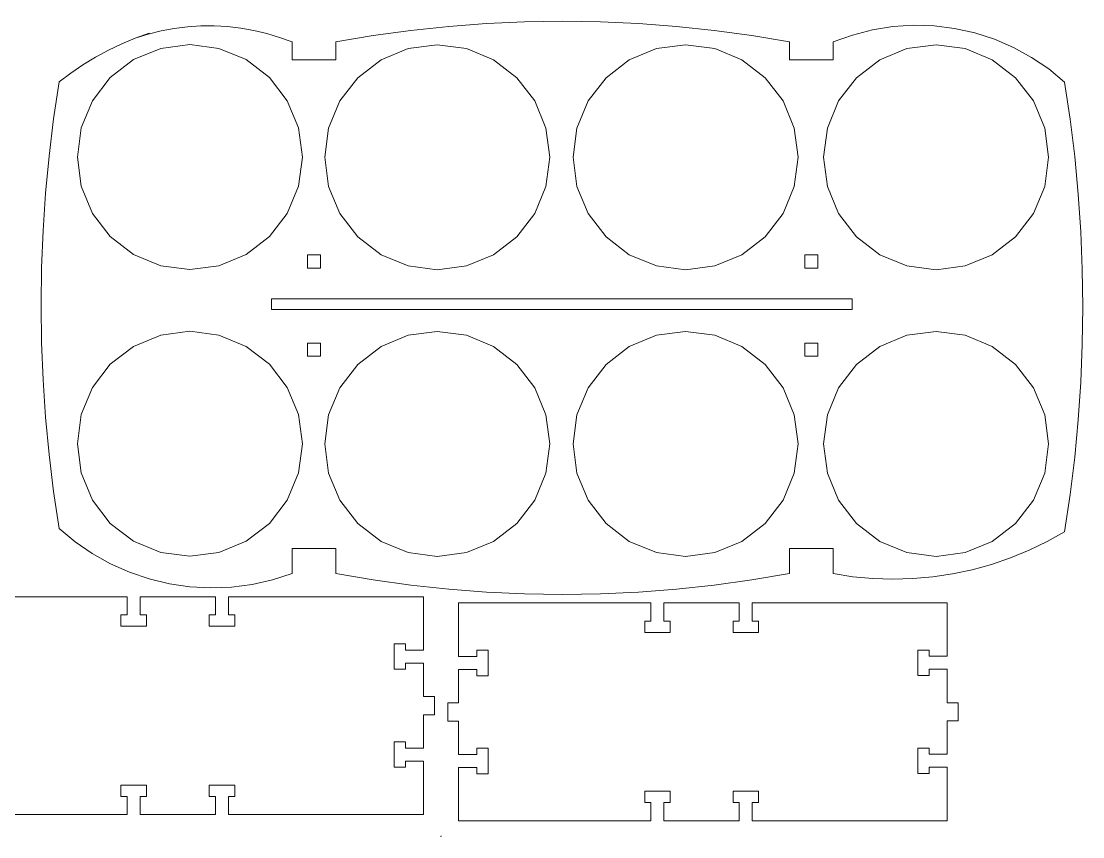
# Model space of a CAD drawing. Header units: centimetres. Extents: x -10.5 to 36.3, y -14.8 to 16.4.
# Drawn here: x 12.91 to 36.3, y -14.84 to 3.14 of the extents above; entities that cross this region are included whole.
import ezdxf

# ---------------------------------------------------------------- set-up
doc = ezdxf.new("R2010")
doc.units = ezdxf.units.CM
doc.header["$MEASUREMENT"] = 0
doc.layers.add('Layer 1', color=7, linetype='Continuous')

msp = doc.modelspace()

# ---------------------------------------------------------------- linework, layer by layer
at = {"layer": 'Layer 1', "lineweight": 15}
for points in [[(22.32678, 3.02156), (22.32678, 3.02156), (23.1623, 3.08537), (23.1623, 3.08537)], [(23.1623, 3.08537), (23.1623, 3.08537), (23.99931, 3.12355), (23.99931, 3.12355)], [(23.99931, 3.12355), (23.99931, 3.12355), (24.83715, 3.13634), (24.83715, 3.13634)], [(24.83715, 3.13634), (24.83715, 3.13634), (25.67499, 3.12355), (25.67499, 3.12355)], [(25.67499, 3.12355), (25.67499, 3.12355), (26.51218, 3.08537), (26.51218, 3.08537)], [(26.51218, 3.08537), (26.51218, 3.08537), (27.34766, 3.02156), (27.34766, 3.02156)], [(32.11608, 3.017), (32.11608, 3.017), (32.5703, 3.04593), (32.5703, 3.04593)], [(32.5703, 3.04593), (32.5703, 3.04593), (33.02536, 3.03217), (33.02536, 3.03217)], [(15.72435, 2.87409), (15.72435, 2.87409), (15.41923, 2.76484), (15.41923, 2.76484)], [(19.83724, 2.67844), (19.83724, 2.67844), (20.66348, 2.81803), (20.66348, 2.81803)], [(20.66348, 2.81803), (20.66348, 2.81803), (21.4935, 2.93255), (21.4935, 2.93255)], [(21.4935, 2.93255), (21.4935, 2.93255), (22.32678, 3.02156), (22.32678, 3.02156)], [(27.34766, 3.02156), (27.34766, 3.02156), (28.18082, 2.93255), (28.18082, 2.93255)], [(28.18082, 2.93255), (28.18082, 2.93255), (29.01097, 2.81803), (29.01097, 2.81803)], [(29.01097, 2.81803), (29.01097, 2.81803), (29.83722, 2.67844), (29.83722, 2.67844)], [(30.79716, 2.67844), (30.79716, 2.67844), (31.22561, 2.8325), (31.22561, 2.8325)], [(31.22561, 2.8325), (31.22561, 2.8325), (31.66646, 2.94577), (31.66646, 2.94577)], [(31.66646, 2.94577), (31.66646, 2.94577), (32.11608, 3.017), (32.11608, 3.017)], [(33.02536, 3.03217), (33.02536, 3.03217), (33.47704, 2.97566), (33.47704, 2.97566)], [(33.47704, 2.97566), (33.47704, 2.97566), (33.92146, 2.87713), (33.92146, 2.87713)], [(33.92146, 2.87713), (33.92146, 2.87713), (34.35457, 2.73725), (34.35457, 2.73725)], [(18.87714, 2.67844), (18.87714, 2.67844), (18.87714, 2.28333), (18.87714, 2.28333)], [(19.83724, 2.67844), (19.83724, 2.67844), (19.83724, 2.28333), (19.83724, 2.28333)], [(27.54709, 2.61794), (27.54709, 2.61794), (28.18896, 2.53345), (28.18896, 2.53345)], [(29.83722, 2.67844), (29.83722, 2.67844), (29.83722, 2.28333), (29.83722, 2.28333)], [(30.79716, 2.28333), (30.79716, 2.28333), (30.79716, 2.67844), (30.79716, 2.67844)], [(34.35457, 2.73725), (34.35457, 2.73725), (34.77284, 2.55744), (34.77284, 2.55744)], [(22.71703, 2.53345), (22.71703, 2.53345), (23.31514, 2.28569), (23.31514, 2.28569)], [(28.18896, 2.53345), (28.18896, 2.53345), (28.78717, 2.28569), (28.78717, 2.28569)], [(34.77284, 2.55744), (34.77284, 2.55744), (35.17233, 2.33914), (35.17233, 2.33914)], [(19.83724, 2.28333), (19.83724, 2.28333), (18.87714, 2.28333), (18.87714, 2.28333)], [(20.32145, 1.89157), (20.32145, 1.89157), (20.8352, 2.28569), (20.8352, 2.28569)], [(28.78717, 2.28569), (28.78717, 2.28569), (29.30075, 1.89157), (29.30075, 1.89157)], [(29.83722, 2.28333), (29.83722, 2.28333), (30.79716, 2.28333), (30.79716, 2.28333)], [(35.17233, 2.33914), (35.17233, 2.33914), (35.5496, 2.08451), (35.5496, 2.08451)], [(30.9194, 1.37796), (30.9194, 1.37796), (31.31352, 1.89157), (31.31352, 1.89157)], [(35.5496, 2.08451), (35.5496, 2.08451), (35.90131, 1.79537), (35.90131, 1.79537)], [(13.61924, 0.98233), (13.61924, 0.98233), (13.7412, 1.79717), (13.7412, 1.79717)], [(36.02327, 0.97463), (36.02327, 0.97463), (35.90131, 1.79537), (35.90131, 1.79537)], [(13.51919, 0.16461), (13.51919, 0.16461), (13.61924, 0.98233), (13.61924, 0.98233)], [(13.44148, -0.65574), (13.44148, -0.65574), (13.51919, 0.16461), (13.51919, 0.16461)], [(30.67163, -0.50386), (30.67163, -0.50386), (30.58716, 0.13801), (30.58716, 0.13801)], [(13.3858, -1.47774), (13.3858, -1.47774), (13.44148, -0.65574), (13.44148, -0.65574)], [(24.47058, -0.50386), (24.47058, -0.50386), (24.22283, -1.1021), (24.22283, -1.1021)], [(25.3994, -1.1021), (25.3994, -1.1021), (25.15162, -0.50386), (25.15162, -0.50386)], [(29.69486, -1.1021), (29.69486, -1.1021), (29.30075, -1.61568), (29.30075, -1.61568)], [(13.35244, -2.30098), (13.35244, -2.30098), (13.3858, -1.47774), (13.3858, -1.47774)], [(20.8352, -2.00979), (20.8352, -2.00979), (20.32145, -1.61568), (20.32145, -1.61568)], [(19.21518, -2.01696), (19.21518, -2.01696), (19.21518, -2.30497), (19.21518, -2.30497)], [(19.21518, -2.01696), (19.21518, -2.01696), (19.50319, -2.01696), (19.50319, -2.01696)], [(19.50319, -2.30497), (19.50319, -2.30497), (19.50319, -2.01696), (19.50319, -2.01696)], [(21.43327, -2.25755), (21.43327, -2.25755), (20.8352, -2.00979), (20.8352, -2.00979)], [(30.17514, -2.01696), (30.17514, -2.01696), (30.17514, -2.30497), (30.17514, -2.30497)], [(30.17514, -2.01696), (30.17514, -2.01696), (30.46315, -2.01696), (30.46315, -2.01696)], [(30.46315, -2.30497), (30.46315, -2.30497), (30.46315, -2.01696), (30.46315, -2.01696)], [(13.34129, -3.12476), (13.34129, -3.12476), (13.35244, -2.30098), (13.35244, -2.30098)], [(19.50319, -2.30497), (19.50319, -2.30497), (19.21518, -2.30497), (19.21518, -2.30497)], [(22.07514, -2.34205), (22.07514, -2.34205), (21.43327, -2.25755), (21.43327, -2.25755)], [(30.46315, -2.30497), (30.46315, -2.30497), (30.17514, -2.30497), (30.17514, -2.30497)], [(13.35244, -3.9487), (13.35244, -3.9487), (13.34129, -3.12476), (13.34129, -3.12476)], [(13.3858, -4.77195), (13.3858, -4.77195), (13.35244, -3.9487), (13.35244, -3.9487)], [(19.50319, -3.96069), (19.50319, -3.96069), (19.21518, -3.96069), (19.21518, -3.96069)], [(19.50319, -4.24857), (19.50319, -4.24857), (19.50319, -3.96069), (19.50319, -3.96069)], [(30.46315, -4.24857), (30.46315, -4.24857), (30.46315, -3.96069), (30.46315, -3.96069)], [(17.86221, -4.03083), (17.86221, -4.03083), (18.37581, -4.42495), (18.37581, -4.42495)], [(28.78717, -4.03428), (28.78717, -4.03428), (29.30075, -4.42841), (29.30075, -4.42841)], [(13.44148, -5.59395), (13.44148, -5.59395), (13.3858, -4.77195), (13.3858, -4.77195)], [(13.51919, -6.41416), (13.51919, -6.41416), (13.44148, -5.59395), (13.44148, -5.59395)], [(13.61924, -7.23201), (13.61924, -7.23201), (13.51919, -6.41416), (13.51919, -6.41416)], [(13.7412, -8.04685), (13.7412, -8.04685), (13.61924, -7.23201), (13.61924, -7.23201)], [(14.09398, -8.33941), (14.09398, -8.33941), (13.7412, -8.04685), (13.7412, -8.04685)], [(35.51559, -8.335), (35.51559, -8.335), (35.90131, -8.11974), (35.90131, -8.11974)], [(14.47197, -8.59863), (14.47197, -8.59863), (14.09398, -8.33941), (14.09398, -8.33941)], [(35.11772, -8.52667), (35.11772, -8.52667), (35.51559, -8.335), (35.51559, -8.335)], [(14.87188, -8.8224), (14.87188, -8.8224), (14.47197, -8.59863), (14.47197, -8.59863)], [(18.87714, -9.04151), (18.87714, -9.04151), (18.87714, -8.48687), (18.87714, -8.48687)], [(19.83724, -8.48687), (19.83724, -8.48687), (18.87714, -8.48687), (18.87714, -8.48687)], [(19.83724, -9.04151), (19.83724, -9.04151), (19.83724, -8.48687), (19.83724, -8.48687)], [(29.83722, -8.48687), (29.83722, -8.48687), (30.79716, -8.48687), (30.79716, -8.48687)], [(29.83722, -9.04151), (29.83722, -9.04151), (29.83722, -8.48687), (29.83722, -8.48687)], [(30.79716, -9.04151), (30.79716, -9.04151), (30.79716, -8.48687), (30.79716, -8.48687)], [(34.70902, -8.69413), (34.70902, -8.69413), (35.11772, -8.52667), (35.11772, -8.52667)], [(15.29052, -9.00884), (15.29052, -9.00884), (14.87188, -8.8224), (14.87188, -8.8224)], [(33.86522, -8.95402), (33.86522, -8.95402), (34.29103, -8.83676), (34.29103, -8.83676)], [(34.29103, -8.83676), (34.29103, -8.83676), (34.70902, -8.69413), (34.70902, -8.69413)], [(15.72435, -9.15644), (15.72435, -9.15644), (15.29052, -9.00884), (15.29052, -9.00884)], [(18.87714, -9.04151), (18.87714, -9.04151), (18.44072, -9.18124), (18.44072, -9.18124)], [(30.79716, -9.04151), (30.79716, -9.04151), (31.23375, -9.10836), (31.23375, -9.10836)], [(31.23375, -9.10836), (31.23375, -9.10836), (31.6736, -9.14872), (31.6736, -9.14872)], [(32.55653, -9.14995), (32.55653, -9.14995), (32.99639, -9.11097), (32.99639, -9.11097)], [(32.99639, -9.11097), (32.99639, -9.11097), (33.43323, -9.04553), (33.43323, -9.04553)], [(33.43323, -9.04553), (33.43323, -9.04553), (33.86522, -8.95402), (33.86522, -8.95402)], [(16.16986, -9.26407), (16.16986, -9.26407), (15.72435, -9.15644), (15.72435, -9.15644)], [(16.62321, -9.33065), (16.62321, -9.33065), (16.16986, -9.26407), (16.16986, -9.26407)], [(17.08087, -9.35559), (17.08087, -9.35559), (16.62321, -9.33065), (16.62321, -9.33065)], [(17.53878, -9.3389), (17.53878, -9.3389), (17.08087, -9.35559), (17.08087, -9.35559)], [(17.9934, -9.28062), (17.9934, -9.28062), (17.53878, -9.3389), (17.53878, -9.3389)], [(18.44072, -9.18124), (18.44072, -9.18124), (17.9934, -9.28062), (17.9934, -9.28062)], [(31.6736, -9.14872), (31.6736, -9.14872), (32.11501, -9.16265), (32.11501, -9.16265)], [(32.11501, -9.16265), (32.11501, -9.16265), (32.55653, -9.14995), (32.55653, -9.14995)], [(15.2398, -9.55099), (15.2398, -9.55099), (11.00153, -9.55099), (11.00153, -9.55099)], [(17.18548, -9.55099), (17.18548, -9.55099), (15.52781, -9.55099), (15.52781, -9.55099)], [(15.52781, -9.9509), (15.52781, -9.9509), (15.52781, -9.55099), (15.52781, -9.55099)], [(17.18548, -9.55099), (17.18548, -9.55099), (17.18548, -9.9509), (17.18548, -9.9509)], [(21.77173, -9.55099), (21.77173, -9.55099), (17.47347, -9.55099), (17.47347, -9.55099)], [(17.47347, -9.9509), (17.47347, -9.9509), (17.47347, -9.55099), (17.47347, -9.55099)], [(21.77173, -10.72479), (21.77173, -10.72479), (21.77173, -9.55099), (21.77173, -9.55099)], [(22.54494, -9.68769), (22.54494, -9.68769), (22.54494, -10.8677), (22.54494, -10.8677)], [(26.78307, -9.68769), (26.78307, -9.68769), (22.54494, -9.68769), (22.54494, -9.68769)], [(28.72889, -9.68769), (28.72889, -9.68769), (27.07108, -9.68769), (27.07108, -9.68769)], [(27.07108, -10.08771), (27.07108, -10.08771), (27.07108, -9.68769), (27.07108, -9.68769)], [(28.72889, -9.68769), (28.72889, -9.68769), (28.72889, -10.08771), (28.72889, -10.08771)], [(33.31512, -9.68769), (33.31512, -9.68769), (29.01676, -9.68769), (29.01676, -9.68769)], [(29.01676, -10.08771), (29.01676, -10.08771), (29.01676, -9.68769), (29.01676, -9.68769)], [(33.31512, -10.86149), (33.31512, -10.86149), (33.31512, -9.68769), (33.31512, -9.68769)], [(15.10381, -9.9509), (15.10381, -9.9509), (15.10381, -10.19894), (15.10381, -10.19894)], [(15.66384, -9.9509), (15.66384, -9.9509), (15.52781, -9.9509), (15.52781, -9.9509)], [(15.66384, -10.19894), (15.66384, -10.19894), (15.66384, -9.9509), (15.66384, -9.9509)], [(17.04943, -9.9509), (17.04943, -9.9509), (17.04943, -10.19894), (17.04943, -10.19894)], [(17.18548, -9.9509), (17.18548, -9.9509), (17.04943, -9.9509), (17.04943, -9.9509)], [(17.60948, -9.9509), (17.60948, -9.9509), (17.47347, -9.9509), (17.47347, -9.9509)], [(17.60948, -10.19894), (17.60948, -10.19894), (17.60948, -9.9509), (17.60948, -9.9509)], [(15.10381, -10.19894), (15.10381, -10.19894), (15.66384, -10.19894), (15.66384, -10.19894)], [(17.04943, -10.19894), (17.04943, -10.19894), (17.60948, -10.19894), (17.60948, -10.19894)], [(26.64708, -10.08771), (26.64708, -10.08771), (26.64708, -10.33578), (26.64708, -10.33578)], [(27.20711, -10.08771), (27.20711, -10.08771), (27.07108, -10.08771), (27.07108, -10.08771)], [(27.20711, -10.33578), (27.20711, -10.33578), (27.20711, -10.08771), (27.20711, -10.08771)], [(28.59286, -10.08771), (28.59286, -10.08771), (28.59286, -10.33578), (28.59286, -10.33578)], [(28.72889, -10.08771), (28.72889, -10.08771), (28.59286, -10.08771), (28.59286, -10.08771)], [(29.15275, -10.08771), (29.15275, -10.08771), (29.01676, -10.08771), (29.01676, -10.08771)], [(29.15275, -10.33578), (29.15275, -10.33578), (29.15275, -10.08771), (29.15275, -10.08771)], [(26.64708, -10.33578), (26.64708, -10.33578), (27.20711, -10.33578), (27.20711, -10.33578)], [(28.59286, -10.33578), (28.59286, -10.33578), (29.15275, -10.33578), (29.15275, -10.33578)], [(22.54494, -11.15571), (22.54494, -11.15571), (22.54494, -11.88772), (22.54494, -11.88772)], [(21.77173, -11.75088), (21.77173, -11.75088), (22.01176, -11.75088), (22.01176, -11.75088)], [(22.01176, -11.75088), (22.01176, -11.75088), (22.01176, -12.15093), (22.01176, -12.15093)], [(22.30487, -11.88772), (22.30487, -11.88772), (22.54494, -11.88772), (22.54494, -11.88772)], [(22.30487, -12.28957), (22.30487, -12.28957), (22.30487, -11.88772), (22.30487, -11.88772)], [(33.31512, -11.88772), (33.31512, -11.88772), (33.55503, -11.88772), (33.55503, -11.88772)], [(33.55503, -11.88772), (33.55503, -11.88772), (33.55503, -12.28777), (33.55503, -12.28777)], [(22.01176, -12.15093), (22.01176, -12.15093), (21.77173, -12.15093), (21.77173, -12.15093)], [(22.54494, -12.28957), (22.54494, -12.28957), (22.30487, -12.28957), (22.30487, -12.28957)], [(22.54494, -12.28957), (22.54494, -12.28957), (22.54494, -13.02762), (22.54494, -13.02762)], [(33.55503, -12.28777), (33.55503, -12.28777), (33.31512, -12.28777), (33.31512, -12.28777)], [(21.12375, -13.30875), (21.12375, -13.30875), (21.12375, -12.74871), (21.12375, -12.74871)], [(21.12375, -12.74871), (21.12375, -12.74871), (21.37182, -12.74871), (21.37182, -12.74871)], [(32.66718, -13.44559), (32.66718, -13.44559), (32.66718, -12.88555), (32.66718, -12.88555)], [(32.66718, -12.88555), (32.66718, -12.88555), (32.91511, -12.88555), (32.91511, -12.88555)], [(21.37182, -13.30875), (21.37182, -13.30875), (21.12375, -13.30875), (21.12375, -13.30875)], [(21.77173, -13.17275), (21.77173, -13.17275), (21.37182, -13.17275), (21.37182, -13.17275)], [(21.37182, -13.17275), (21.37182, -13.17275), (21.37182, -13.30875), (21.37182, -13.30875)], [(21.77173, -14.35096), (21.77173, -14.35096), (21.77173, -13.17275), (21.77173, -13.17275)], [(22.54494, -13.31563), (22.54494, -13.31563), (22.54494, -14.48766), (22.54494, -14.48766)], [(33.31512, -13.30959), (33.31512, -13.30959), (32.91511, -13.30959), (32.91511, -13.30959)], [(32.91511, -13.30959), (32.91511, -13.30959), (32.91511, -13.44559), (32.91511, -13.44559)], [(33.31512, -14.48766), (33.31512, -14.48766), (33.31512, -13.30959), (33.31512, -13.30959)], [(32.91511, -13.44559), (32.91511, -13.44559), (32.66718, -13.44559), (32.66718, -13.44559)], [(15.10381, -13.70301), (15.10381, -13.70301), (15.66384, -13.70301), (15.66384, -13.70301)], [(15.10381, -13.95091), (15.10381, -13.95091), (15.10381, -13.70301), (15.10381, -13.70301)], [(15.66384, -13.70301), (15.66384, -13.70301), (15.66384, -13.95091), (15.66384, -13.95091)], [(17.04943, -13.70301), (17.04943, -13.70301), (17.60948, -13.70301), (17.60948, -13.70301)], [(17.60948, -13.70301), (17.60948, -13.70301), (17.60948, -13.95091), (17.60948, -13.95091)], [(15.2398, -13.95091), (15.2398, -13.95091), (15.10381, -13.95091), (15.10381, -13.95091)], [(15.2398, -14.35096), (15.2398, -14.35096), (15.2398, -13.95091), (15.2398, -13.95091)], [(15.66384, -13.95091), (15.66384, -13.95091), (15.52781, -13.95091), (15.52781, -13.95091)], [(15.52781, -13.95091), (15.52781, -13.95091), (15.52781, -14.35096), (15.52781, -14.35096)], [(17.18548, -14.35096), (17.18548, -14.35096), (17.18548, -13.95091), (17.18548, -13.95091)], [(17.60948, -13.95091), (17.60948, -13.95091), (17.47347, -13.95091), (17.47347, -13.95091)], [(17.47347, -13.95091), (17.47347, -13.95091), (17.47347, -14.35096), (17.47347, -14.35096)], [(26.64708, -13.83971), (26.64708, -13.83971), (27.20711, -13.83971), (27.20711, -13.83971)], [(26.64708, -14.08775), (26.64708, -14.08775), (26.64708, -13.83971), (26.64708, -13.83971)], [(27.20711, -13.83971), (27.20711, -13.83971), (27.20711, -14.08775), (27.20711, -14.08775)], [(28.59286, -13.83971), (28.59286, -13.83971), (29.15275, -13.83971), (29.15275, -13.83971)], [(29.15275, -13.83971), (29.15275, -13.83971), (29.15275, -14.08775), (29.15275, -14.08775)], [(26.78307, -14.08775), (26.78307, -14.08775), (26.64708, -14.08775), (26.64708, -14.08775)], [(26.78307, -14.48766), (26.78307, -14.48766), (26.78307, -14.08775), (26.78307, -14.08775)], [(27.20711, -14.08775), (27.20711, -14.08775), (27.07108, -14.08775), (27.07108, -14.08775)], [(27.07108, -14.08775), (27.07108, -14.08775), (27.07108, -14.48766), (27.07108, -14.48766)], [(28.72889, -14.48766), (28.72889, -14.48766), (28.72889, -14.08775), (28.72889, -14.08775)], [(29.15275, -14.08775), (29.15275, -14.08775), (29.01676, -14.08775), (29.01676, -14.08775)], [(29.01676, -14.08775), (29.01676, -14.08775), (29.01676, -14.48766), (29.01676, -14.48766)], [(11.00153, -14.35096), (11.00153, -14.35096), (15.2398, -14.35096), (15.2398, -14.35096)], [(15.52781, -14.35096), (15.52781, -14.35096), (17.18548, -14.35096), (17.18548, -14.35096)], [(17.47347, -14.35096), (17.47347, -14.35096), (21.77173, -14.35096), (21.77173, -14.35096)], [(22.54494, -14.48766), (22.54494, -14.48766), (26.78307, -14.48766), (26.78307, -14.48766)], [(27.07108, -14.48766), (27.07108, -14.48766), (28.72889, -14.48766), (28.72889, -14.48766)], [(29.01676, -14.48766), (29.01676, -14.48766), (33.31512, -14.48766), (33.31512, -14.48766)], [(22.14959, -14.84167), (22.14959, -14.84167), (22.15755, -14.81976), (22.15755, -14.81976)]]:
    msp.add_open_spline(points, degree=3, dxfattribs=at)
for points, knots in [([(18.87714, 2.67844), (18.87714, 2.67844), (18.60086, 2.78011), (18.60086, 2.78011), (18.60086, 2.78011), (18.60086, 2.78011), (18.31902, 2.86517), (18.31902, 2.86517), (18.31902, 2.86517), (18.31902, 2.86517), (18.03253, 2.93321), (18.03253, 2.93321), (18.03253, 2.93321), (18.03253, 2.93321), (17.74248, 2.98419), (17.74248, 2.98419), (17.74248, 2.98419), (17.74248, 2.98419), (17.45006, 3.01785), (17.45006, 3.01785), (17.45006, 3.01785), (17.45006, 3.01785), (17.15597, 3.03397), (17.15597, 3.03397), (17.15597, 3.03397), (17.15597, 3.03397), (16.86163, 3.03245), (16.86163, 3.03245), (16.86163, 3.03245), (16.86163, 3.03245), (16.56769, 3.01358), (16.56769, 3.01358), (16.56769, 3.01358), (16.56769, 3.01358), (16.27555, 2.97718), (16.27555, 2.97718), (16.27555, 2.97718), (16.27555, 2.97718), (15.98603, 2.92344), (15.98603, 2.92344), (15.98603, 2.92344), (15.98603, 2.92344), (15.70036, 2.85247), (15.70036, 2.85247), (15.70036, 2.85247), (15.70036, 2.85247), (15.41923, 2.76484), (15.41923, 2.76484), (15.41923, 2.76484), (15.41923, 2.76484), (15.1202, 2.63999), (15.1202, 2.63999), (15.1202, 2.63999), (15.1202, 2.63999), (14.82792, 2.50011), (14.82792, 2.50011), (14.82792, 2.50011), (14.82792, 2.50011), (14.54307, 2.34549), (14.54307, 2.34549), (14.54307, 2.34549), (14.54307, 2.34549), (14.26649, 2.1764), (14.26649, 2.1764), (14.26649, 2.1764), (14.26649, 2.1764), (13.99901, 1.99352), (13.99901, 1.99352), (13.99901, 1.99352), (13.99901, 1.99352), (13.7412, 1.79717), (13.7412, 1.79717)], [0, 0, 0, 0, 0.05263158, 0.05263158, 0.05263158, 0.05263158, 0.10526316, 0.10526316, 0.10526316, 0.10526316, 0.15789474, 0.15789474, 0.15789474, 0.15789474, 0.21052632, 0.21052632, 0.21052632, 0.21052632, 0.26315789, 0.26315789, 0.26315789, 0.26315789, 0.31578947, 0.31578947, 0.31578947, 0.31578947, 0.36842105, 0.36842105, 0.36842105, 0.36842105, 0.42105263, 0.42105263, 0.42105263, 0.42105263, 0.47368421, 0.47368421, 0.47368421, 0.47368421, 0.52631579, 0.52631579, 0.52631579, 0.52631579, 0.57894737, 0.57894737, 0.57894737, 0.57894737, 0.63157895, 0.63157895, 0.63157895, 0.63157895, 0.68421053, 0.68421053, 0.68421053, 0.68421053, 0.73684211, 0.73684211, 0.73684211, 0.73684211, 0.78947368, 0.78947368, 0.78947368, 0.78947368, 0.84210526, 0.84210526, 0.84210526, 0.84210526, 0.89473684, 0.89473684, 0.89473684, 0.89473684, 1, 1, 1, 1]), ([(17.86221, 2.28925), (17.86221, 2.28925), (18.37581, 1.89514), (18.37581, 1.89514), (18.37581, 1.89514), (18.37581, 1.89514), (18.76995, 1.38142), (18.76995, 1.38142), (18.76995, 1.38142), (18.76995, 1.38142), (19.01769, 0.78335), (19.01769, 0.78335), (19.01769, 0.78335), (19.01769, 0.78335), (19.10219, 0.14144), (19.10219, 0.14144), (19.10219, 0.14144), (19.10219, 0.14144), (19.01769, -0.50044), (19.01769, -0.50044), (19.01769, -0.50044), (19.01769, -0.50044), (18.76995, -1.0985), (18.76995, -1.0985), (18.76995, -1.0985), (18.76995, -1.0985), (18.37581, -1.61212), (18.37581, -1.61212), (18.37581, -1.61212), (18.37581, -1.61212), (17.86221, -2.0062), (17.86221, -2.0062), (17.86221, -2.0062), (17.86221, -2.0062), (17.264, -2.25399), (17.264, -2.25399), (17.264, -2.25399), (17.264, -2.25399), (16.62226, -2.33859), (16.62226, -2.33859), (16.62226, -2.33859), (16.62226, -2.33859), (15.98035, -2.25399), (15.98035, -2.25399), (15.98035, -2.25399), (15.98035, -2.25399), (15.38214, -2.0062), (15.38214, -2.0062), (15.38214, -2.0062), (15.38214, -2.0062), (14.86856, -1.61212), (14.86856, -1.61212), (14.86856, -1.61212), (14.86856, -1.61212), (14.47445, -1.0985), (14.47445, -1.0985), (14.47445, -1.0985), (14.47445, -1.0985), (14.2267, -0.50044), (14.2267, -0.50044), (14.2267, -0.50044), (14.2267, -0.50044), (14.1422, 0.14144), (14.1422, 0.14144), (14.1422, 0.14144), (14.1422, 0.14144), (14.2267, 0.78335), (14.2267, 0.78335), (14.2267, 0.78335), (14.2267, 0.78335), (14.47445, 1.38142), (14.47445, 1.38142), (14.47445, 1.38142), (14.47445, 1.38142), (14.86856, 1.89514), (14.86856, 1.89514), (14.86856, 1.89514), (14.86856, 1.89514), (15.38214, 2.28925), (15.38214, 2.28925), (15.38214, 2.28925), (15.38214, 2.28925), (15.98035, 2.5369), (15.98035, 2.5369), (15.98035, 2.5369), (15.98035, 2.5369), (16.62226, 2.62151), (16.62226, 2.62151), (16.62226, 2.62151), (16.62226, 2.62151), (17.264, 2.5369), (17.264, 2.5369), (17.264, 2.5369), (17.264, 2.5369), (17.86221, 2.28925), (17.86221, 2.28925)], [0, 0, 0, 0, 0.04, 0.04, 0.04, 0.04, 0.08, 0.08, 0.08, 0.08, 0.12, 0.12, 0.12, 0.12, 0.16, 0.16, 0.16, 0.16, 0.2, 0.2, 0.2, 0.2, 0.24, 0.24, 0.24, 0.24, 0.28, 0.28, 0.28, 0.28, 0.32, 0.32, 0.32, 0.32, 0.36, 0.36, 0.36, 0.36, 0.4, 0.4, 0.4, 0.4, 0.44, 0.44, 0.44, 0.44, 0.48, 0.48, 0.48, 0.48, 0.52, 0.52, 0.52, 0.52, 0.56, 0.56, 0.56, 0.56, 0.6, 0.6, 0.6, 0.6, 0.64, 0.64, 0.64, 0.64, 0.68, 0.68, 0.68, 0.68, 0.72, 0.72, 0.72, 0.72, 0.76, 0.76, 0.76, 0.76, 0.8, 0.8, 0.8, 0.8, 0.84, 0.84, 0.84, 0.84, 0.88, 0.88, 0.88, 0.88, 0.92, 0.92, 0.92, 0.92, 1, 1, 1, 1]), ([(20.8352, 2.28569), (20.8352, 2.28569), (21.43327, 2.53345), (21.43327, 2.53345), (21.43327, 2.53345), (21.43327, 2.53345), (22.07514, 2.61794), (22.07514, 2.61794), (22.07514, 2.61794), (22.07514, 2.61794), (22.71703, 2.53345), (22.71703, 2.53345)], [0, 0, 0, 0, 0.25, 0.25, 0.25, 0.25, 0.5, 0.5, 0.5, 0.5, 1, 1, 1, 1]), ([(25.15162, -0.50386), (25.15162, -0.50386), (25.06716, 0.13801), (25.06716, 0.13801), (25.06716, 0.13801), (25.06716, 0.13801), (25.15162, 0.77976), (25.15162, 0.77976), (25.15162, 0.77976), (25.15162, 0.77976), (25.3994, 1.37796), (25.3994, 1.37796), (25.3994, 1.37796), (25.3994, 1.37796), (25.7935, 1.89157), (25.7935, 1.89157), (25.7935, 1.89157), (25.7935, 1.89157), (26.3071, 2.28569), (26.3071, 2.28569), (26.3071, 2.28569), (26.3071, 2.28569), (26.90531, 2.53345), (26.90531, 2.53345), (26.90531, 2.53345), (26.90531, 2.53345), (27.54709, 2.61794), (27.54709, 2.61794)], [0, 0, 0, 0, 0.125, 0.125, 0.125, 0.125, 0.25, 0.25, 0.25, 0.25, 0.375, 0.375, 0.375, 0.375, 0.5, 0.5, 0.5, 0.5, 0.625, 0.625, 0.625, 0.625, 0.75, 0.75, 0.75, 0.75, 1, 1, 1, 1]), ([(31.31352, 1.89157), (31.31352, 1.89157), (31.82715, 2.28569), (31.82715, 2.28569), (31.82715, 2.28569), (31.82715, 2.28569), (32.42532, 2.53345), (32.42532, 2.53345), (32.42532, 2.53345), (32.42532, 2.53345), (33.06707, 2.61794), (33.06707, 2.61794), (33.06707, 2.61794), (33.06707, 2.61794), (33.70898, 2.53345), (33.70898, 2.53345), (33.70898, 2.53345), (33.70898, 2.53345), (34.30715, 2.28569), (34.30715, 2.28569), (34.30715, 2.28569), (34.30715, 2.28569), (34.82078, 1.89157), (34.82078, 1.89157), (34.82078, 1.89157), (34.82078, 1.89157), (35.21488, 1.37796), (35.21488, 1.37796), (35.21488, 1.37796), (35.21488, 1.37796), (35.46265, 0.77976), (35.46265, 0.77976), (35.46265, 0.77976), (35.46265, 0.77976), (35.54714, 0.13801), (35.54714, 0.13801), (35.54714, 0.13801), (35.54714, 0.13801), (35.46265, -0.50386), (35.46265, -0.50386), (35.46265, -0.50386), (35.46265, -0.50386), (35.21488, -1.1021), (35.21488, -1.1021)], [0, 0, 0, 0, 0.08333333, 0.08333333, 0.08333333, 0.08333333, 0.16666667, 0.16666667, 0.16666667, 0.16666667, 0.25, 0.25, 0.25, 0.25, 0.33333333, 0.33333333, 0.33333333, 0.33333333, 0.41666667, 0.41666667, 0.41666667, 0.41666667, 0.5, 0.5, 0.5, 0.5, 0.58333333, 0.58333333, 0.58333333, 0.58333333, 0.66666667, 0.66666667, 0.66666667, 0.66666667, 0.75, 0.75, 0.75, 0.75, 0.83333333, 0.83333333, 0.83333333, 0.83333333, 1, 1, 1, 1]), ([(23.31514, 2.28569), (23.31514, 2.28569), (23.82869, 1.89157), (23.82869, 1.89157), (23.82869, 1.89157), (23.82869, 1.89157), (24.22283, 1.37796), (24.22283, 1.37796), (24.22283, 1.37796), (24.22283, 1.37796), (24.47058, 0.77976), (24.47058, 0.77976), (24.47058, 0.77976), (24.47058, 0.77976), (24.55507, 0.13801), (24.55507, 0.13801), (24.55507, 0.13801), (24.55507, 0.13801), (24.47058, -0.50386), (24.47058, -0.50386)], [0, 0, 0, 0, 0.16666667, 0.16666667, 0.16666667, 0.16666667, 0.33333333, 0.33333333, 0.33333333, 0.33333333, 0.5, 0.5, 0.5, 0.5, 0.66666667, 0.66666667, 0.66666667, 0.66666667, 1, 1, 1, 1]), ([(20.32145, -1.61568), (20.32145, -1.61568), (19.92733, -1.1021), (19.92733, -1.1021), (19.92733, -1.1021), (19.92733, -1.1021), (19.67958, -0.50386), (19.67958, -0.50386), (19.67958, -0.50386), (19.67958, -0.50386), (19.59509, 0.13801), (19.59509, 0.13801), (19.59509, 0.13801), (19.59509, 0.13801), (19.67958, 0.77976), (19.67958, 0.77976), (19.67958, 0.77976), (19.67958, 0.77976), (19.92733, 1.37796), (19.92733, 1.37796), (19.92733, 1.37796), (19.92733, 1.37796), (20.32145, 1.89157), (20.32145, 1.89157)], [0, 0, 0, 0, 0.14285714, 0.14285714, 0.14285714, 0.14285714, 0.28571429, 0.28571429, 0.28571429, 0.28571429, 0.42857143, 0.42857143, 0.42857143, 0.42857143, 0.57142857, 0.57142857, 0.57142857, 0.57142857, 0.71428571, 0.71428571, 0.71428571, 0.71428571, 1, 1, 1, 1]), ([(29.30075, 1.89157), (29.30075, 1.89157), (29.69486, 1.37796), (29.69486, 1.37796), (29.69486, 1.37796), (29.69486, 1.37796), (29.94265, 0.77976), (29.94265, 0.77976), (29.94265, 0.77976), (29.94265, 0.77976), (30.02711, 0.13801), (30.02711, 0.13801), (30.02711, 0.13801), (30.02711, 0.13801), (29.94265, -0.50386), (29.94265, -0.50386), (29.94265, -0.50386), (29.94265, -0.50386), (29.69486, -1.1021), (29.69486, -1.1021)], [0, 0, 0, 0, 0.16666667, 0.16666667, 0.16666667, 0.16666667, 0.33333333, 0.33333333, 0.33333333, 0.33333333, 0.5, 0.5, 0.5, 0.5, 0.66666667, 0.66666667, 0.66666667, 0.66666667, 1, 1, 1, 1]), ([(30.58716, 0.13801), (30.58716, 0.13801), (30.67163, 0.77976), (30.67163, 0.77976), (30.67163, 0.77976), (30.67163, 0.77976), (30.9194, 1.37796), (30.9194, 1.37796)], [0, 0, 0, 0, 0.33333333, 0.33333333, 0.33333333, 0.33333333, 1, 1, 1, 1]), ([(36.20115, -0.67531), (36.20115, -0.67531), (36.12328, 0.15082), (36.12328, 0.15082), (36.12328, 0.15082), (36.12328, 0.15082), (36.02327, 0.97463), (36.02327, 0.97463)], [0, 0, 0, 0, 0.33333333, 0.33333333, 0.33333333, 0.33333333, 1, 1, 1, 1]), ([(34.30715, -2.00979), (34.30715, -2.00979), (33.70898, -2.25755), (33.70898, -2.25755), (33.70898, -2.25755), (33.70898, -2.25755), (33.06707, -2.34205), (33.06707, -2.34205), (33.06707, -2.34205), (33.06707, -2.34205), (32.42532, -2.25755), (32.42532, -2.25755), (32.42532, -2.25755), (32.42532, -2.25755), (31.82715, -2.00979), (31.82715, -2.00979), (31.82715, -2.00979), (31.82715, -2.00979), (31.31352, -1.61568), (31.31352, -1.61568), (31.31352, -1.61568), (31.31352, -1.61568), (30.9194, -1.1021), (30.9194, -1.1021), (30.9194, -1.1021), (30.9194, -1.1021), (30.67163, -0.50386), (30.67163, -0.50386)], [0, 0, 0, 0, 0.125, 0.125, 0.125, 0.125, 0.25, 0.25, 0.25, 0.25, 0.375, 0.375, 0.375, 0.375, 0.5, 0.5, 0.5, 0.5, 0.625, 0.625, 0.625, 0.625, 0.75, 0.75, 0.75, 0.75, 1, 1, 1, 1]), ([(36.29017, -2.33241), (36.29017, -2.33241), (36.25667, -1.50324), (36.25667, -1.50324), (36.25667, -1.50324), (36.25667, -1.50324), (36.20115, -0.67531), (36.20115, -0.67531)], [0, 0, 0, 0, 0.33333333, 0.33333333, 0.33333333, 0.33333333, 1, 1, 1, 1]), ([(24.22283, -1.1021), (24.22283, -1.1021), (23.82869, -1.61568), (23.82869, -1.61568), (23.82869, -1.61568), (23.82869, -1.61568), (23.31514, -2.00979), (23.31514, -2.00979), (23.31514, -2.00979), (23.31514, -2.00979), (22.71703, -2.25755), (22.71703, -2.25755), (22.71703, -2.25755), (22.71703, -2.25755), (22.07514, -2.34205), (22.07514, -2.34205)], [0, 0, 0, 0, 0.2, 0.2, 0.2, 0.2, 0.4, 0.4, 0.4, 0.4, 0.6, 0.6, 0.6, 0.6, 1, 1, 1, 1]), ([(29.30075, -1.61568), (29.30075, -1.61568), (28.78717, -2.00979), (28.78717, -2.00979), (28.78717, -2.00979), (28.78717, -2.00979), (28.18896, -2.25755), (28.18896, -2.25755), (28.18896, -2.25755), (28.18896, -2.25755), (27.54709, -2.34205), (27.54709, -2.34205), (27.54709, -2.34205), (27.54709, -2.34205), (26.90531, -2.25755), (26.90531, -2.25755), (26.90531, -2.25755), (26.90531, -2.25755), (26.3071, -2.00979), (26.3071, -2.00979), (26.3071, -2.00979), (26.3071, -2.00979), (25.7935, -1.61568), (25.7935, -1.61568), (25.7935, -1.61568), (25.7935, -1.61568), (25.3994, -1.1021), (25.3994, -1.1021)], [0, 0, 0, 0, 0.125, 0.125, 0.125, 0.125, 0.25, 0.25, 0.25, 0.25, 0.375, 0.375, 0.375, 0.375, 0.5, 0.5, 0.5, 0.5, 0.625, 0.625, 0.625, 0.625, 0.75, 0.75, 0.75, 0.75, 1, 1, 1, 1]), ([(35.21488, -1.1021), (35.21488, -1.1021), (34.82078, -1.61568), (34.82078, -1.61568), (34.82078, -1.61568), (34.82078, -1.61568), (34.30715, -2.00979), (34.30715, -2.00979)], [0, 0, 0, 0, 0.33333333, 0.33333333, 0.33333333, 0.33333333, 1, 1, 1, 1]), ([(35.90131, -8.11974), (35.90131, -8.11974), (36.02327, -7.299), (36.02327, -7.299), (36.02327, -7.299), (36.02327, -7.299), (36.12328, -6.47519), (36.12328, -6.47519), (36.12328, -6.47519), (36.12328, -6.47519), (36.20115, -5.64905), (36.20115, -5.64905), (36.20115, -5.64905), (36.20115, -5.64905), (36.25667, -4.82101), (36.25667, -4.82101), (36.25667, -4.82101), (36.25667, -4.82101), (36.29017, -3.99199), (36.29017, -3.99199), (36.29017, -3.99199), (36.29017, -3.99199), (36.3012, -3.16211), (36.3012, -3.16211), (36.3012, -3.16211), (36.3012, -3.16211), (36.29017, -2.33241), (36.29017, -2.33241)], [0, 0, 0, 0, 0.125, 0.125, 0.125, 0.125, 0.25, 0.25, 0.25, 0.25, 0.375, 0.375, 0.375, 0.375, 0.5, 0.5, 0.5, 0.5, 0.625, 0.625, 0.625, 0.625, 0.75, 0.75, 0.75, 0.75, 1, 1, 1, 1]), ([(18.41935, -2.98064), (18.41935, -2.98064), (31.21942, -2.98064), (31.21942, -2.98064), (31.21942, -2.98064), (31.21942, -2.98064), (31.21942, -3.2207), (31.21942, -3.2207), (31.21942, -3.2207), (31.21942, -3.2207), (18.41939, -3.2207), (18.41939, -3.2207), (18.41939, -3.2207), (18.41939, -3.2207), (18.41935, -2.98064), (18.41935, -2.98064)], [0, 0, 0, 0, 0.2, 0.2, 0.2, 0.2, 0.4, 0.4, 0.4, 0.4, 0.6, 0.6, 0.6, 0.6, 1, 1, 1, 1]), ([(18.37581, -4.42495), (18.37581, -4.42495), (18.76995, -4.93856), (18.76995, -4.93856), (18.76995, -4.93856), (18.76995, -4.93856), (19.01769, -5.53663), (19.01769, -5.53663), (19.01769, -5.53663), (19.01769, -5.53663), (19.10219, -6.17851), (19.10219, -6.17851), (19.10219, -6.17851), (19.10219, -6.17851), (19.01769, -6.82039), (19.01769, -6.82039), (19.01769, -6.82039), (19.01769, -6.82039), (18.76995, -7.41859), (18.76995, -7.41859), (18.76995, -7.41859), (18.76995, -7.41859), (18.37581, -7.9322), (18.37581, -7.9322), (18.37581, -7.9322), (18.37581, -7.9322), (17.86221, -8.32632), (17.86221, -8.32632), (17.86221, -8.32632), (17.86221, -8.32632), (17.264, -8.57408), (17.264, -8.57408), (17.264, -8.57408), (17.264, -8.57408), (16.62226, -8.65857), (16.62226, -8.65857), (16.62226, -8.65857), (16.62226, -8.65857), (15.98035, -8.57408), (15.98035, -8.57408), (15.98035, -8.57408), (15.98035, -8.57408), (15.38214, -8.32632), (15.38214, -8.32632), (15.38214, -8.32632), (15.38214, -8.32632), (14.86856, -7.9322), (14.86856, -7.9322), (14.86856, -7.9322), (14.86856, -7.9322), (14.47445, -7.41859), (14.47445, -7.41859), (14.47445, -7.41859), (14.47445, -7.41859), (14.2267, -6.82039), (14.2267, -6.82039), (14.2267, -6.82039), (14.2267, -6.82039), (14.1422, -6.17851), (14.1422, -6.17851), (14.1422, -6.17851), (14.1422, -6.17851), (14.2267, -5.53663), (14.2267, -5.53663), (14.2267, -5.53663), (14.2267, -5.53663), (14.47445, -4.93856), (14.47445, -4.93856), (14.47445, -4.93856), (14.47445, -4.93856), (14.86856, -4.42495), (14.86856, -4.42495), (14.86856, -4.42495), (14.86856, -4.42495), (15.38214, -4.03083), (15.38214, -4.03083), (15.38214, -4.03083), (15.38214, -4.03083), (15.98035, -3.78307), (15.98035, -3.78307), (15.98035, -3.78307), (15.98035, -3.78307), (16.62226, -3.69858), (16.62226, -3.69858), (16.62226, -3.69858), (16.62226, -3.69858), (17.264, -3.78307), (17.264, -3.78307), (17.264, -3.78307), (17.264, -3.78307), (17.86221, -4.03083), (17.86221, -4.03083)], [0, 0, 0, 0, 0.04166667, 0.04166667, 0.04166667, 0.04166667, 0.08333333, 0.08333333, 0.08333333, 0.08333333, 0.125, 0.125, 0.125, 0.125, 0.16666667, 0.16666667, 0.16666667, 0.16666667, 0.20833333, 0.20833333, 0.20833333, 0.20833333, 0.25, 0.25, 0.25, 0.25, 0.29166667, 0.29166667, 0.29166667, 0.29166667, 0.33333333, 0.33333333, 0.33333333, 0.33333333, 0.375, 0.375, 0.375, 0.375, 0.41666667, 0.41666667, 0.41666667, 0.41666667, 0.45833333, 0.45833333, 0.45833333, 0.45833333, 0.5, 0.5, 0.5, 0.5, 0.54166667, 0.54166667, 0.54166667, 0.54166667, 0.58333333, 0.58333333, 0.58333333, 0.58333333, 0.625, 0.625, 0.625, 0.625, 0.66666667, 0.66666667, 0.66666667, 0.66666667, 0.70833333, 0.70833333, 0.70833333, 0.70833333, 0.75, 0.75, 0.75, 0.75, 0.79166667, 0.79166667, 0.79166667, 0.79166667, 0.83333333, 0.83333333, 0.83333333, 0.83333333, 0.875, 0.875, 0.875, 0.875, 0.91666667, 0.91666667, 0.91666667, 0.91666667, 1, 1, 1, 1]), ([(20.8352, -8.32975), (20.8352, -8.32975), (20.32145, -7.93565), (20.32145, -7.93565), (20.32145, -7.93565), (20.32145, -7.93565), (19.92733, -7.42205), (19.92733, -7.42205), (19.92733, -7.42205), (19.92733, -7.42205), (19.67958, -6.82398), (19.67958, -6.82398), (19.67958, -6.82398), (19.67958, -6.82398), (19.59509, -6.18211), (19.59509, -6.18211), (19.59509, -6.18211), (19.59509, -6.18211), (19.67958, -5.54019), (19.67958, -5.54019), (19.67958, -5.54019), (19.67958, -5.54019), (19.92733, -4.94199), (19.92733, -4.94199), (19.92733, -4.94199), (19.92733, -4.94199), (20.32145, -4.42841), (20.32145, -4.42841), (20.32145, -4.42841), (20.32145, -4.42841), (20.8352, -4.03428), (20.8352, -4.03428), (20.8352, -4.03428), (20.8352, -4.03428), (21.43327, -3.7865), (21.43327, -3.7865), (21.43327, -3.7865), (21.43327, -3.7865), (22.07514, -3.70204), (22.07514, -3.70204), (22.07514, -3.70204), (22.07514, -3.70204), (22.71703, -3.7865), (22.71703, -3.7865), (22.71703, -3.7865), (22.71703, -3.7865), (23.31514, -4.03428), (23.31514, -4.03428), (23.31514, -4.03428), (23.31514, -4.03428), (23.82869, -4.42841), (23.82869, -4.42841), (23.82869, -4.42841), (23.82869, -4.42841), (24.22283, -4.94199), (24.22283, -4.94199), (24.22283, -4.94199), (24.22283, -4.94199), (24.47058, -5.54019), (24.47058, -5.54019), (24.47058, -5.54019), (24.47058, -5.54019), (24.55507, -6.18211), (24.55507, -6.18211), (24.55507, -6.18211), (24.55507, -6.18211), (24.47058, -6.82398), (24.47058, -6.82398), (24.47058, -6.82398), (24.47058, -6.82398), (24.22283, -7.42205), (24.22283, -7.42205), (24.22283, -7.42205), (24.22283, -7.42205), (23.82869, -7.93565), (23.82869, -7.93565), (23.82869, -7.93565), (23.82869, -7.93565), (23.31514, -8.32975), (23.31514, -8.32975), (23.31514, -8.32975), (23.31514, -8.32975), (22.71703, -8.57754), (22.71703, -8.57754), (22.71703, -8.57754), (22.71703, -8.57754), (22.07514, -8.66199), (22.07514, -8.66199), (22.07514, -8.66199), (22.07514, -8.66199), (21.43327, -8.57754), (21.43327, -8.57754), (21.43327, -8.57754), (21.43327, -8.57754), (20.8352, -8.32975), (20.8352, -8.32975)], [0, 0, 0, 0, 0.04, 0.04, 0.04, 0.04, 0.08, 0.08, 0.08, 0.08, 0.12, 0.12, 0.12, 0.12, 0.16, 0.16, 0.16, 0.16, 0.2, 0.2, 0.2, 0.2, 0.24, 0.24, 0.24, 0.24, 0.28, 0.28, 0.28, 0.28, 0.32, 0.32, 0.32, 0.32, 0.36, 0.36, 0.36, 0.36, 0.4, 0.4, 0.4, 0.4, 0.44, 0.44, 0.44, 0.44, 0.48, 0.48, 0.48, 0.48, 0.52, 0.52, 0.52, 0.52, 0.56, 0.56, 0.56, 0.56, 0.6, 0.6, 0.6, 0.6, 0.64, 0.64, 0.64, 0.64, 0.68, 0.68, 0.68, 0.68, 0.72, 0.72, 0.72, 0.72, 0.76, 0.76, 0.76, 0.76, 0.8, 0.8, 0.8, 0.8, 0.84, 0.84, 0.84, 0.84, 0.88, 0.88, 0.88, 0.88, 0.92, 0.92, 0.92, 0.92, 1, 1, 1, 1]), ([(29.30075, -4.42841), (29.30075, -4.42841), (29.69486, -4.94199), (29.69486, -4.94199), (29.69486, -4.94199), (29.69486, -4.94199), (29.94265, -5.54019), (29.94265, -5.54019), (29.94265, -5.54019), (29.94265, -5.54019), (30.02711, -6.18211), (30.02711, -6.18211), (30.02711, -6.18211), (30.02711, -6.18211), (29.94265, -6.82398), (29.94265, -6.82398), (29.94265, -6.82398), (29.94265, -6.82398), (29.69486, -7.42205), (29.69486, -7.42205), (29.69486, -7.42205), (29.69486, -7.42205), (29.30075, -7.93565), (29.30075, -7.93565), (29.30075, -7.93565), (29.30075, -7.93565), (28.78717, -8.32975), (28.78717, -8.32975), (28.78717, -8.32975), (28.78717, -8.32975), (28.18896, -8.57754), (28.18896, -8.57754), (28.18896, -8.57754), (28.18896, -8.57754), (27.54709, -8.66199), (27.54709, -8.66199), (27.54709, -8.66199), (27.54709, -8.66199), (26.90531, -8.57754), (26.90531, -8.57754), (26.90531, -8.57754), (26.90531, -8.57754), (26.3071, -8.32975), (26.3071, -8.32975), (26.3071, -8.32975), (26.3071, -8.32975), (25.7935, -7.93565), (25.7935, -7.93565), (25.7935, -7.93565), (25.7935, -7.93565), (25.3994, -7.42205), (25.3994, -7.42205), (25.3994, -7.42205), (25.3994, -7.42205), (25.15162, -6.82398), (25.15162, -6.82398), (25.15162, -6.82398), (25.15162, -6.82398), (25.06716, -6.18211), (25.06716, -6.18211), (25.06716, -6.18211), (25.06716, -6.18211), (25.15162, -5.54019), (25.15162, -5.54019), (25.15162, -5.54019), (25.15162, -5.54019), (25.3994, -4.94199), (25.3994, -4.94199), (25.3994, -4.94199), (25.3994, -4.94199), (25.7935, -4.42841), (25.7935, -4.42841), (25.7935, -4.42841), (25.7935, -4.42841), (26.3071, -4.03428), (26.3071, -4.03428), (26.3071, -4.03428), (26.3071, -4.03428), (26.90531, -3.7865), (26.90531, -3.7865), (26.90531, -3.7865), (26.90531, -3.7865), (27.54709, -3.70204), (27.54709, -3.70204), (27.54709, -3.70204), (27.54709, -3.70204), (28.18896, -3.7865), (28.18896, -3.7865), (28.18896, -3.7865), (28.18896, -3.7865), (28.78717, -4.03428), (28.78717, -4.03428)], [0, 0, 0, 0, 0.04166667, 0.04166667, 0.04166667, 0.04166667, 0.08333333, 0.08333333, 0.08333333, 0.08333333, 0.125, 0.125, 0.125, 0.125, 0.16666667, 0.16666667, 0.16666667, 0.16666667, 0.20833333, 0.20833333, 0.20833333, 0.20833333, 0.25, 0.25, 0.25, 0.25, 0.29166667, 0.29166667, 0.29166667, 0.29166667, 0.33333333, 0.33333333, 0.33333333, 0.33333333, 0.375, 0.375, 0.375, 0.375, 0.41666667, 0.41666667, 0.41666667, 0.41666667, 0.45833333, 0.45833333, 0.45833333, 0.45833333, 0.5, 0.5, 0.5, 0.5, 0.54166667, 0.54166667, 0.54166667, 0.54166667, 0.58333333, 0.58333333, 0.58333333, 0.58333333, 0.625, 0.625, 0.625, 0.625, 0.66666667, 0.66666667, 0.66666667, 0.66666667, 0.70833333, 0.70833333, 0.70833333, 0.70833333, 0.75, 0.75, 0.75, 0.75, 0.79166667, 0.79166667, 0.79166667, 0.79166667, 0.83333333, 0.83333333, 0.83333333, 0.83333333, 0.875, 0.875, 0.875, 0.875, 0.91666667, 0.91666667, 0.91666667, 0.91666667, 1, 1, 1, 1]), ([(31.31352, -4.42841), (31.31352, -4.42841), (31.82715, -4.03428), (31.82715, -4.03428), (31.82715, -4.03428), (31.82715, -4.03428), (32.42532, -3.7865), (32.42532, -3.7865), (32.42532, -3.7865), (32.42532, -3.7865), (33.06707, -3.70204), (33.06707, -3.70204), (33.06707, -3.70204), (33.06707, -3.70204), (33.70898, -3.7865), (33.70898, -3.7865), (33.70898, -3.7865), (33.70898, -3.7865), (34.30715, -4.03428), (34.30715, -4.03428), (34.30715, -4.03428), (34.30715, -4.03428), (34.82078, -4.42841), (34.82078, -4.42841), (34.82078, -4.42841), (34.82078, -4.42841), (35.21488, -4.94199), (35.21488, -4.94199), (35.21488, -4.94199), (35.21488, -4.94199), (35.46265, -5.54019), (35.46265, -5.54019), (35.46265, -5.54019), (35.46265, -5.54019), (35.54714, -6.18211), (35.54714, -6.18211), (35.54714, -6.18211), (35.54714, -6.18211), (35.46265, -6.82398), (35.46265, -6.82398), (35.46265, -6.82398), (35.46265, -6.82398), (35.21488, -7.42205), (35.21488, -7.42205), (35.21488, -7.42205), (35.21488, -7.42205), (34.82078, -7.93565), (34.82078, -7.93565), (34.82078, -7.93565), (34.82078, -7.93565), (34.30715, -8.32975), (34.30715, -8.32975), (34.30715, -8.32975), (34.30715, -8.32975), (33.70898, -8.57754), (33.70898, -8.57754), (33.70898, -8.57754), (33.70898, -8.57754), (33.06707, -8.66199), (33.06707, -8.66199), (33.06707, -8.66199), (33.06707, -8.66199), (32.42532, -8.57754), (32.42532, -8.57754), (32.42532, -8.57754), (32.42532, -8.57754), (31.82715, -8.32975), (31.82715, -8.32975), (31.82715, -8.32975), (31.82715, -8.32975), (31.31352, -7.93565), (31.31352, -7.93565), (31.31352, -7.93565), (31.31352, -7.93565), (30.9194, -7.42205), (30.9194, -7.42205), (30.9194, -7.42205), (30.9194, -7.42205), (30.67163, -6.82398), (30.67163, -6.82398), (30.67163, -6.82398), (30.67163, -6.82398), (30.58716, -6.18211), (30.58716, -6.18211), (30.58716, -6.18211), (30.58716, -6.18211), (30.67163, -5.54019), (30.67163, -5.54019), (30.67163, -5.54019), (30.67163, -5.54019), (30.9194, -4.94199), (30.9194, -4.94199), (30.9194, -4.94199), (30.9194, -4.94199), (31.31352, -4.42841), (31.31352, -4.42841)], [0, 0, 0, 0, 0.04, 0.04, 0.04, 0.04, 0.08, 0.08, 0.08, 0.08, 0.12, 0.12, 0.12, 0.12, 0.16, 0.16, 0.16, 0.16, 0.2, 0.2, 0.2, 0.2, 0.24, 0.24, 0.24, 0.24, 0.28, 0.28, 0.28, 0.28, 0.32, 0.32, 0.32, 0.32, 0.36, 0.36, 0.36, 0.36, 0.4, 0.4, 0.4, 0.4, 0.44, 0.44, 0.44, 0.44, 0.48, 0.48, 0.48, 0.48, 0.52, 0.52, 0.52, 0.52, 0.56, 0.56, 0.56, 0.56, 0.6, 0.6, 0.6, 0.6, 0.64, 0.64, 0.64, 0.64, 0.68, 0.68, 0.68, 0.68, 0.72, 0.72, 0.72, 0.72, 0.76, 0.76, 0.76, 0.76, 0.8, 0.8, 0.8, 0.8, 0.84, 0.84, 0.84, 0.84, 0.88, 0.88, 0.88, 0.88, 0.92, 0.92, 0.92, 0.92, 1, 1, 1, 1]), ([(19.21518, -3.96069), (19.21518, -3.96069), (19.21518, -4.24857), (19.21518, -4.24857), (19.21518, -4.24857), (19.21518, -4.24857), (19.50319, -4.24857), (19.50319, -4.24857)], [0, 0, 0, 0, 0.33333333, 0.33333333, 0.33333333, 0.33333333, 1, 1, 1, 1]), ([(30.46315, -3.96069), (30.46315, -3.96069), (30.17514, -3.96069), (30.17514, -3.96069), (30.17514, -3.96069), (30.17514, -3.96069), (30.17514, -4.24857), (30.17514, -4.24857), (30.17514, -4.24857), (30.17514, -4.24857), (30.46315, -4.24857), (30.46315, -4.24857)], [0, 0, 0, 0, 0.25, 0.25, 0.25, 0.25, 0.5, 0.5, 0.5, 0.5, 1, 1, 1, 1]), ([(19.83724, -9.04151), (19.83724, -9.04151), (20.66348, -9.18124), (20.66348, -9.18124), (20.66348, -9.18124), (20.66348, -9.18124), (21.4935, -9.29562), (21.4935, -9.29562), (21.4935, -9.29562), (21.4935, -9.29562), (22.32678, -9.3848), (22.32678, -9.3848), (22.32678, -9.3848), (22.32678, -9.3848), (23.1623, -9.44844), (23.1623, -9.44844), (23.1623, -9.44844), (23.1623, -9.44844), (23.99931, -9.48661), (23.99931, -9.48661), (23.99931, -9.48661), (23.99931, -9.48661), (24.83715, -9.49945), (24.83715, -9.49945), (24.83715, -9.49945), (24.83715, -9.49945), (25.67499, -9.48661), (25.67499, -9.48661), (25.67499, -9.48661), (25.67499, -9.48661), (26.51218, -9.44844), (26.51218, -9.44844), (26.51218, -9.44844), (26.51218, -9.44844), (27.34766, -9.3848), (27.34766, -9.3848), (27.34766, -9.3848), (27.34766, -9.3848), (28.18082, -9.29562), (28.18082, -9.29562), (28.18082, -9.29562), (28.18082, -9.29562), (29.01097, -9.18124), (29.01097, -9.18124), (29.01097, -9.18124), (29.01097, -9.18124), (29.83722, -9.04151), (29.83722, -9.04151)], [0, 0, 0, 0, 0.07692308, 0.07692308, 0.07692308, 0.07692308, 0.15384615, 0.15384615, 0.15384615, 0.15384615, 0.23076923, 0.23076923, 0.23076923, 0.23076923, 0.30769231, 0.30769231, 0.30769231, 0.30769231, 0.38461538, 0.38461538, 0.38461538, 0.38461538, 0.46153846, 0.46153846, 0.46153846, 0.46153846, 0.53846154, 0.53846154, 0.53846154, 0.53846154, 0.61538462, 0.61538462, 0.61538462, 0.61538462, 0.69230769, 0.69230769, 0.69230769, 0.69230769, 0.76923077, 0.76923077, 0.76923077, 0.76923077, 0.84615385, 0.84615385, 0.84615385, 0.84615385, 1, 1, 1, 1]), ([(15.2398, -9.55099), (15.2398, -9.55099), (15.2398, -9.9509), (15.2398, -9.9509), (15.2398, -9.9509), (15.2398, -9.9509), (15.10381, -9.9509), (15.10381, -9.9509)], [0, 0, 0, 0, 0.33333333, 0.33333333, 0.33333333, 0.33333333, 1, 1, 1, 1]), ([(26.78307, -9.68769), (26.78307, -9.68769), (26.78307, -10.08771), (26.78307, -10.08771), (26.78307, -10.08771), (26.78307, -10.08771), (26.64708, -10.08771), (26.64708, -10.08771)], [0, 0, 0, 0, 0.33333333, 0.33333333, 0.33333333, 0.33333333, 1, 1, 1, 1]), ([(21.77173, -11.75088), (21.77173, -11.75088), (21.77173, -11.0128), (21.77173, -11.0128), (21.77173, -11.0128), (21.77173, -11.0128), (21.37182, -11.0128), (21.37182, -11.0128), (21.37182, -11.0128), (21.37182, -11.0128), (21.37182, -11.14883), (21.37182, -11.14883), (21.37182, -11.14883), (21.37182, -11.14883), (21.12375, -11.14883), (21.12375, -11.14883), (21.12375, -11.14883), (21.12375, -11.14883), (21.12375, -10.58879), (21.12375, -10.58879), (21.12375, -10.58879), (21.12375, -10.58879), (21.37182, -10.58879), (21.37182, -10.58879), (21.37182, -10.58879), (21.37182, -10.58879), (21.37182, -10.72479), (21.37182, -10.72479), (21.37182, -10.72479), (21.37182, -10.72479), (21.77173, -10.72479), (21.77173, -10.72479)], [0, 0, 0, 0, 0.11111111, 0.11111111, 0.11111111, 0.11111111, 0.22222222, 0.22222222, 0.22222222, 0.22222222, 0.33333333, 0.33333333, 0.33333333, 0.33333333, 0.44444444, 0.44444444, 0.44444444, 0.44444444, 0.55555556, 0.55555556, 0.55555556, 0.55555556, 0.66666667, 0.66666667, 0.66666667, 0.66666667, 0.77777778, 0.77777778, 0.77777778, 0.77777778, 1, 1, 1, 1]), ([(22.54494, -10.8677), (22.54494, -10.8677), (22.94481, -10.8677), (22.94481, -10.8677), (22.94481, -10.8677), (22.94481, -10.8677), (22.94481, -10.73167), (22.94481, -10.73167), (22.94481, -10.73167), (22.94481, -10.73167), (23.1929, -10.73167), (23.1929, -10.73167), (23.1929, -10.73167), (23.1929, -10.73167), (23.1929, -11.2917), (23.1929, -11.2917), (23.1929, -11.2917), (23.1929, -11.2917), (22.94481, -11.2917), (22.94481, -11.2917), (22.94481, -11.2917), (22.94481, -11.2917), (22.94481, -11.15571), (22.94481, -11.15571), (22.94481, -11.15571), (22.94481, -11.15571), (22.54494, -11.15571), (22.54494, -11.15571)], [0, 0, 0, 0, 0.125, 0.125, 0.125, 0.125, 0.25, 0.25, 0.25, 0.25, 0.375, 0.375, 0.375, 0.375, 0.5, 0.5, 0.5, 0.5, 0.625, 0.625, 0.625, 0.625, 0.75, 0.75, 0.75, 0.75, 1, 1, 1, 1]), ([(33.31512, -11.88772), (33.31512, -11.88772), (33.31512, -11.1495), (33.31512, -11.1495), (33.31512, -11.1495), (33.31512, -11.1495), (32.91511, -11.1495), (32.91511, -11.1495), (32.91511, -11.1495), (32.91511, -11.1495), (32.91511, -11.28553), (32.91511, -11.28553), (32.91511, -11.28553), (32.91511, -11.28553), (32.66718, -11.28553), (32.66718, -11.28553), (32.66718, -11.28553), (32.66718, -11.28553), (32.66718, -10.72549), (32.66718, -10.72549), (32.66718, -10.72549), (32.66718, -10.72549), (32.91511, -10.72549), (32.91511, -10.72549), (32.91511, -10.72549), (32.91511, -10.72549), (32.91511, -10.86149), (32.91511, -10.86149), (32.91511, -10.86149), (32.91511, -10.86149), (33.31512, -10.86149), (33.31512, -10.86149)], [0, 0, 0, 0, 0.11111111, 0.11111111, 0.11111111, 0.11111111, 0.22222222, 0.22222222, 0.22222222, 0.22222222, 0.33333333, 0.33333333, 0.33333333, 0.33333333, 0.44444444, 0.44444444, 0.44444444, 0.44444444, 0.55555556, 0.55555556, 0.55555556, 0.55555556, 0.66666667, 0.66666667, 0.66666667, 0.66666667, 0.77777778, 0.77777778, 0.77777778, 0.77777778, 1, 1, 1, 1]), ([(21.37182, -12.74871), (21.37182, -12.74871), (21.37182, -12.88474), (21.37182, -12.88474), (21.37182, -12.88474), (21.37182, -12.88474), (21.77173, -12.88474), (21.77173, -12.88474), (21.77173, -12.88474), (21.77173, -12.88474), (21.77173, -12.15093), (21.77173, -12.15093)], [0, 0, 0, 0, 0.25, 0.25, 0.25, 0.25, 0.5, 0.5, 0.5, 0.5, 1, 1, 1, 1]), ([(32.91511, -12.88555), (32.91511, -12.88555), (32.91511, -13.02159), (32.91511, -13.02159), (32.91511, -13.02159), (32.91511, -13.02159), (33.31512, -13.02159), (33.31512, -13.02159), (33.31512, -13.02159), (33.31512, -13.02159), (33.31512, -12.28777), (33.31512, -12.28777)], [0, 0, 0, 0, 0.25, 0.25, 0.25, 0.25, 0.5, 0.5, 0.5, 0.5, 1, 1, 1, 1]), ([(22.54494, -13.02762), (22.54494, -13.02762), (22.94481, -13.02762), (22.94481, -13.02762), (22.94481, -13.02762), (22.94481, -13.02762), (22.94481, -12.89162), (22.94481, -12.89162), (22.94481, -12.89162), (22.94481, -12.89162), (23.1929, -12.89162), (23.1929, -12.89162), (23.1929, -12.89162), (23.1929, -12.89162), (23.1929, -13.45166), (23.1929, -13.45166), (23.1929, -13.45166), (23.1929, -13.45166), (22.94481, -13.45166), (22.94481, -13.45166), (22.94481, -13.45166), (22.94481, -13.45166), (22.94481, -13.31563), (22.94481, -13.31563), (22.94481, -13.31563), (22.94481, -13.31563), (22.54494, -13.31563), (22.54494, -13.31563)], [0, 0, 0, 0, 0.125, 0.125, 0.125, 0.125, 0.25, 0.25, 0.25, 0.25, 0.375, 0.375, 0.375, 0.375, 0.5, 0.5, 0.5, 0.5, 0.625, 0.625, 0.625, 0.625, 0.75, 0.75, 0.75, 0.75, 1, 1, 1, 1]), ([(17.18548, -13.95091), (17.18548, -13.95091), (17.04943, -13.95091), (17.04943, -13.95091), (17.04943, -13.95091), (17.04943, -13.95091), (17.04943, -13.70301), (17.04943, -13.70301)], [0, 0, 0, 0, 0.33333333, 0.33333333, 0.33333333, 0.33333333, 1, 1, 1, 1]), ([(28.72889, -14.08775), (28.72889, -14.08775), (28.59286, -14.08775), (28.59286, -14.08775), (28.59286, -14.08775), (28.59286, -14.08775), (28.59286, -13.83971), (28.59286, -13.83971)], [0, 0, 0, 0, 0.33333333, 0.33333333, 0.33333333, 0.33333333, 1, 1, 1, 1])]:
    msp.add_open_spline(points, degree=3, knots=knots, dxfattribs=at)

doc.saveas('drawing.dxf')
